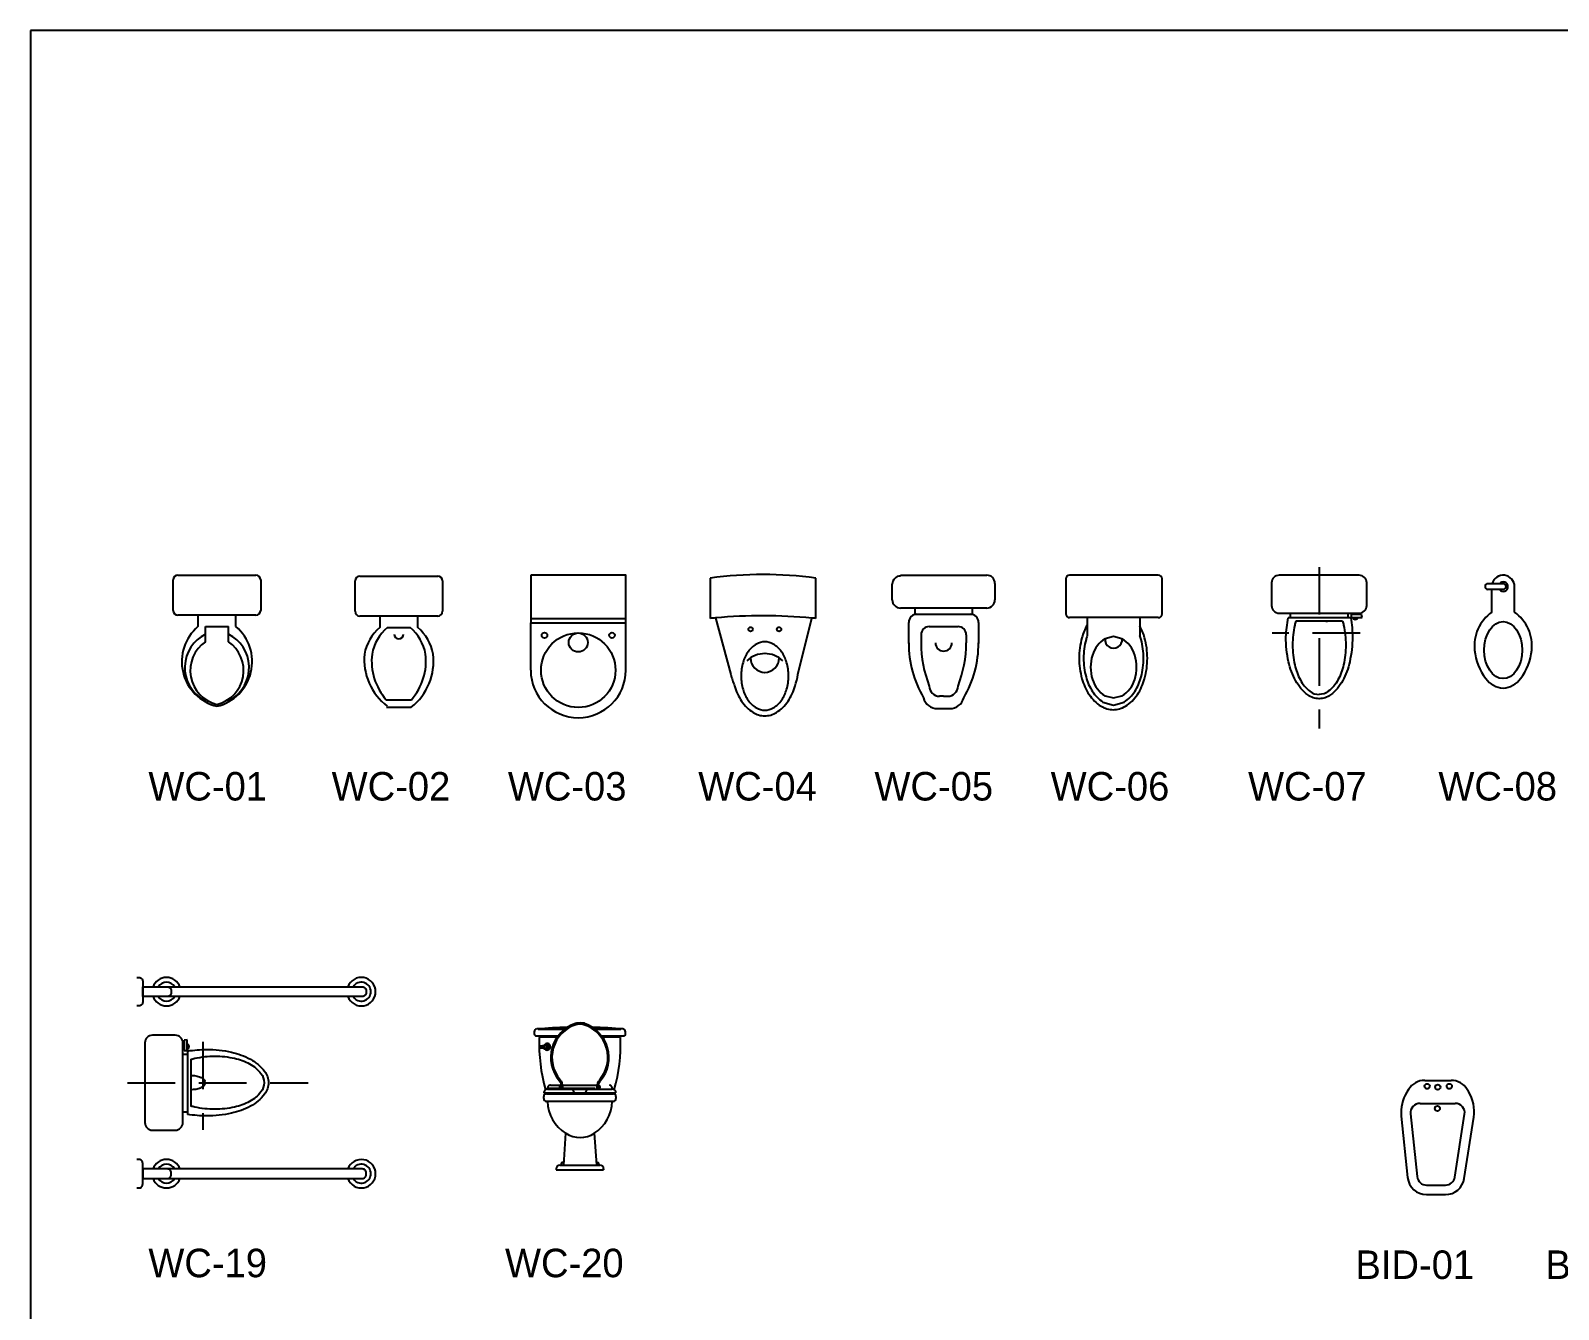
# Model space of a CAD drawing. Header units: millimetres. Extents: x 203.7 to 271.7, y 165.9 to 194.2.
# Drawn here: x 250.18 to 258.22, y 187.16 to 193.89 of the extents above; entities that cross this region are included whole.
import ezdxf

# ---------------------------------------------------------------- set-up
doc = ezdxf.new("R2010")
doc.units = ezdxf.units.MM
doc.linetypes.add('HIDDEN', pattern=[0.375, 0.25, -0.125])
doc.layers.add('ACCESORI', color=252, linetype='Continuous')

# ---------------------------------------------------------------- blocks, each defined once
blk = doc.blocks.new('wc')
at = {"layer": 'ACCESORI'}
for p, q in [((0.2333, 0), (-0.2333, 0)), ((-0.2533, -0.02), (-0.2533, -0.2033)), ((0.2533, -0.2033), (0.2533, -0.02)), ((0.2333, -0.2233), (-0.2333, -0.2233)), ((-0.1399, -0.2233), (-0.1399, -0.3187)), ((0.1359, -0.2233), (0.1359, -0.3169))]:
    blk.add_line(p, q, dxfattribs=at)
for points in [[(-0.1408, -0.2626, 0.062055), (-0.1683, -0.3291, 0.067069), (-0.1828, -0.4369, 0.067069)], [(-0.1828, -0.4369, 0.067069), (-0.1683, -0.5447, 0.079499), (-0.1302, -0.6284, 0.107137), (-0.0677, -0.6892, 0.140584), (-0.0033, -0.7077, 0.140584), (0.0611, -0.6892, 0.107137), (0.1236, -0.6284, 0.079499), (0.1616, -0.5447, 0.067069), (0.1761, -0.4369, 0.067069), (0.1616, -0.3291, 0.057475), (0.1367, -0.2672, 0.107137)], [(-0.1593, -0.4369, 0.064704), (-0.1465, -0.5355, 0.077557), (-0.1132, -0.6116, 0.107174), (-0.0579, -0.6673), (-0.0017, -0.6839), (0.0545, -0.6673, 0.107174), (0.1098, -0.6116, 0.077557), (0.1432, -0.5355, 0.064704), (0.156, -0.4369, 0.064704), (0.1432, -0.3383, 0.021175), (0.1364, -0.3165, 0.107174)]]:
    blk.add_lwpolyline(points, format="xyb", dxfattribs=at)
blk.add_lwpolyline([(-0.1224, -0.4844, 0.075307), (-0.1128, -0.548, 0.085687), (-0.087, -0.5985, 0.106098), (-0.046, -0.6343), (-0.0017, -0.6458), (0.0426, -0.6343, 0.106098), (0.0837, -0.5985, 0.085687), (0.1095, -0.548, 0.075307), (0.1191, -0.4844, 0.075307), (0.1095, -0.4208, 0.085687), (0.0837, -0.3704, 0.106098), (0.0426, -0.3346), (-0.0017, -0.3231), (-0.046, -0.3346, 0.106098), (-0.087, -0.3704, 0.085687), (-0.1128, -0.4208, 0.075307)], format="xyb", close=True, dxfattribs=at)
for centre, radius, start, end in [((-0.2333, -0.02), 0.02, 90, 180), ((0.2333, -0.02), 0.02, 0, 90), ((-0.2333, -0.2033), 0.02, 180, 270), ((0.2333, -0.2033), 0.02, 270, 0), ((0.114, -0.4071), 0.2695, 161.33585, 165.1916), ((0.2264, -0.4369), 0.3857, 165.1916, 180), ((-0.0015, -0.3389), 0.0451, 174.40431, 5.59569)]:
    blk.add_arc(centre, radius, start, end, dxfattribs=at)
blk = doc.blocks.new('ELLIPSE')
blk.add_circle((0.5, 0.5), 0.5)

msp = doc.modelspace()

# ---------------------------------------------------------------- linework, layer by layer
at = {"color": 5}
for p, q in [((250.1824, 193.8946), (250.1824, 165.8946)), ((271.6824, 193.8946), (250.1824, 193.8946))]:
    msp.add_line(p, q, dxfattribs=at)
at = {"layer": 'ACCESORI', "linetype": 'HIDDEN'}
for p, q in [((256.9613, 191.0716), (256.9613, 190.2216)), ((257.1766, 190.7241), (256.7136, 190.7241)), ((251.0881, 188.5732), (251.0881, 188.1101)), ((250.6927, 188.3579), (251.6427, 188.3579)), ((252.9022, 188.3295), (253.2422, 188.3295)), ((252.9172, 188.3445), (253.2272, 188.3445))]:
    msp.add_line(p, q, dxfattribs=at)
at = {"layer": 'ACCESORI'}
for p, q in [((250.933, 190.8435), (250.933, 191.0035)), ((250.958, 191.0285), (251.368, 191.0285)), ((251.393, 191.0035), (251.393, 190.8435)), ((251.8897, 190.8385), (251.8897, 190.9985)), ((251.9147, 191.0235), (252.3247, 191.0235)), ((252.3497, 190.9985), (252.3497, 190.8385)), ((253.7584, 191.0133), (253.7584, 190.8013)), ((254.3134, 190.8013), (254.3134, 191.0133)), ((254.7157, 190.8988), (254.7157, 190.981)), ((254.7589, 191.0278), (255.2126, 191.0278)), ((255.2558, 190.9853), (255.2558, 190.8988)), ((256.7113, 190.9885), (256.7113, 190.8685)), ((256.9613, 191.0285), (256.7513, 191.0285)), ((257.1713, 191.0285), (256.9613, 191.0285)), ((257.2113, 190.8685), (257.2113, 190.9885)), ((257.929, 190.9835), (257.8493, 190.9835)), ((257.929, 190.9535), (257.8493, 190.9535)), ((257.8693, 190.8341), (257.8693, 190.9535)), ((257.9893, 190.8341), (257.9893, 190.9685)), ((251.368, 190.8185), (250.958, 190.8185)), ((251.063, 190.8185), (251.063, 190.7585)), ((251.263, 190.7585), (251.263, 190.8185)), ((255.2126, 190.8556), (254.7589, 190.8556)), ((254.8345, 190.8556), (254.8345, 190.8232)), ((254.8345, 190.8232), (255.137, 190.8232)), ((254.8453, 190.8232), (255.1262, 190.8232)), ((255.137, 190.8232), (255.137, 190.8556)), ((256.7513, 190.8285), (257.1713, 190.8285)), ((256.8088, 190.8285), (256.8088, 190.8036)), ((257.1123, 190.8285), (257.1123, 190.8036)), ((257.1843, 190.8219), (257.1303, 190.8219)), ((257.1303, 190.8219), (257.1303, 190.8065)), ((257.145, 190.8219), (257.145, 190.8285)), ((257.1573, 190.8285), (257.1573, 190.8219)), ((257.1869, 190.8065), (257.1843, 190.8219)), ((251.103, 190.6785), (251.103, 190.7585)), ((251.103, 190.7585), (251.223, 190.7585)), ((251.223, 190.6785), (251.223, 190.7585)), ((252.3247, 190.8135), (251.9147, 190.8135)), ((252.0197, 190.8135), (252.0197, 190.7535)), ((252.0597, 190.7535), (252.1797, 190.7535)), ((252.2197, 190.7535), (252.2197, 190.8135)), ((253.3137, 190.7985), (252.8137, 190.7985)), ((252.8137, 190.5285), (252.8137, 190.7785)), ((253.3137, 190.5285), (253.3137, 190.7785)), ((253.7853, 190.8038), (253.8663, 190.5059)), ((254.2195, 190.5059), (254.2933, 190.8032)), ((254.8021, 190.669), (254.8021, 190.78)), ((254.9102, 190.7584), (255.0614, 190.7584)), ((255.1694, 190.78), (255.1694, 190.669)), ((257.1279, 190.8036), (256.7989, 190.8036)), ((257.0846, 190.7859), (256.838, 190.7859)), ((257.1303, 190.8065), (257.1869, 190.8065)), ((254.867, 190.7152), (254.867, 190.672)), ((255.1046, 190.7152), (255.1046, 190.672)), ((251.0907, 190.3735), (251.1054, 190.3735)), ((251.2206, 190.3735), (251.2352, 190.3735)), ((252.0538, 190.3727), (252.1856, 190.3727)), ((252.0547, 190.3335), (252.1847, 190.3335)), ((252.1188, 190.3727), (252.1197, 190.3727)), ((252.1206, 190.3727), (252.1197, 190.3727)), ((254.9858, 190.3911), (254.9642, 190.3911)), ((254.9858, 190.3911), (255.0074, 190.3911)), ((254.9534, 190.3263), (255.0182, 190.3263)), ((250.7838, 188.5679), (250.7838, 188.3579)), ((250.9438, 188.6079), (250.8238, 188.6079)), ((250.9838, 188.1479), (250.9838, 188.5679)), ((251.0058, 188.5834), (250.9903, 188.5809)), ((250.9903, 188.5809), (250.9903, 188.5269)), ((251.0058, 188.5269), (251.0058, 188.5834)), ((252.8322, 188.6257), (252.8322, 188.6145)), ((252.8422, 188.6045), (252.958, 188.6045)), ((252.8522, 188.6395), (252.993, 188.6395)), ((252.864, 188.5995), (252.9543, 188.5995)), ((253.1514, 188.6395), (253.2872, 188.6395)), ((253.1865, 188.6045), (253.3022, 188.6045)), ((253.1902, 188.5995), (253.2805, 188.5995)), ((253.3122, 188.6145), (253.3122, 188.6257)), ((250.9838, 188.5538), (250.9903, 188.5538)), ((250.9903, 188.5415), (250.9838, 188.5415)), ((250.9838, 188.5088), (251.0086, 188.5088)), ((250.9903, 188.5269), (251.0058, 188.5269)), ((251.0086, 188.5245), (251.0086, 188.1913)), ((252.8647, 188.5511), (252.8647, 188.5428)), ((252.8656, 188.5521), (252.9065, 188.5586)), ((252.8656, 188.5419), (252.9065, 188.5354)), ((252.8667, 188.5495), (252.8827, 188.5495)), ((252.8827, 188.5445), (252.8667, 188.5445)), ((252.8847, 188.5475), (252.8847, 188.5465)), ((252.9122, 188.5536), (252.9122, 188.5403)), ((251.0264, 188.4812), (251.0264, 188.2346)), ((250.7838, 188.3579), (250.7838, 188.1479)), ((252.9022, 188.3245), (253.2422, 188.3245)), ((252.9727, 188.3407), (252.9727, 188.3283)), ((252.9727, 188.3405), (252.9747, 188.3405)), ((252.9727, 188.3285), (252.9747, 188.3285)), ((253.1717, 188.3405), (253.1697, 188.3405)), ((253.1717, 188.3285), (253.1697, 188.3285)), ((253.1717, 188.3407), (253.1717, 188.3283)), ((257.4318, 188.3229), (257.4221, 188.3073)), ((257.5168, 188.3703), (257.6554, 188.3703)), ((257.7471, 188.3122), (257.7405, 188.3229)), ((252.8822, 188.3045), (253.2622, 188.3045)), ((252.8822, 188.2745), (252.8822, 188.2845)), ((252.8972, 188.2995), (253.2472, 188.2995)), ((253.2472, 188.2595), (252.8972, 188.2595)), ((253.2622, 188.2845), (253.2622, 188.2745)), ((257.4919, 188.2492), (257.6771, 188.2492)), ((250.9838, 188.2053), (251.0086, 188.2053)), ((257.3932, 188.1812), (257.4268, 187.8586)), ((257.4421, 188.194), (257.4765, 187.8638)), ((257.6749, 187.8613), (257.7265, 188.1915)), ((257.7243, 187.8536), (257.7747, 188.176)), ((250.8238, 188.1079), (250.9438, 188.1079)), ((252.9972, 188.092), (252.9852, 187.9245)), ((253.1472, 188.092), (253.1592, 187.9249)), ((252.9672, 187.9245), (253.1772, 187.9245)), ((252.9472, 187.9045), (252.9472, 187.8995)), ((252.9472, 187.8995), (253.1972, 187.8995)), ((253.1972, 187.9045), (253.1972, 187.8995)), ((257.5263, 187.819), (257.6255, 187.819)), ((257.5263, 187.769), (257.6255, 187.769))]:
    msp.add_line(p, q, dxfattribs=at)
msp.add_lwpolyline([(252.8137, 191.0285), (252.8137, 190.7785), (253.3137, 190.7785), (253.3137, 191.0285)], close=True, dxfattribs=at)
for points in [[(257.8693, 190.8341, 0.122256), (257.7964, 190.7453, 0.125229), (257.7793, 190.6341, 0.137505), (257.8376, 190.4841, 0.217828), (257.9293, 190.4341, 0.254458)], [(257.1363, 190.7035, -0.054917), (257.1219, 190.5725, -0.068732), (257.0851, 190.4737, -0.105677), (257.0216, 190.399, -0.165412), (256.9613, 190.3785, -0.165412), (256.9011, 190.399, -0.105677), (256.8376, 190.4737, -0.068732), (256.8007, 190.5725, -0.054917), (256.7863, 190.7035, -0.041979), (256.7989, 190.8036, -0.068732)], [(256.838, 190.7859, 0.016718), (256.8329, 190.7659, 0.054917), (256.8213, 190.6611, 0.054917)], [(256.999, 190.7859, -0.009978), (256.9991, 190.7807, -0.05477)], [(257.0846, 190.7859, -0.016718), (257.0898, 190.7659, -0.054917), (257.1013, 190.6611, -0.054917)], [(257.1279, 190.8036, -0.041832), (257.1363, 190.7035, -0.054917)], [(256.8213, 190.6611, 0.054917), (256.8329, 190.5564, 0.068732), (256.8623, 190.4773, 0.105677), (256.9131, 190.4175, 0.193463), (256.9613, 190.4011, 0.165412)], [(257.1013, 190.6611, -0.054917), (257.0898, 190.5564, -0.068732), (257.0603, 190.4773, -0.105677), (257.0095, 190.4175, -0.193463), (256.9613, 190.4011, -0.165412)], [(250.7407, 188.9119), (250.7525, 188.9119, -0.414214), (250.7725, 188.8919), (250.7725, 188.7819, -0.414214), (250.7525, 188.7619), (250.7407, 188.7619)], [(250.8975, 188.8619), (251.9275, 188.8619, -0.414214), (251.9475, 188.8419), (251.9475, 188.8319, -0.414214), (251.9275, 188.8119), (250.8975, 188.8119)], [(253.1697, 188.3245), (253.1697, 188.3376, -0.176037), (253.1814, 188.3697, 0.530872), (253.0957, 188.6688, 0.039123), (253.097, 188.6706, 0.079786), (253.0564, 188.6706, 0.039123), (253.0488, 188.6688, 0.530872), (252.9631, 188.3697, -0.176037), (252.9747, 188.3376), (252.9747, 188.3245)], [(253.1637, 188.3245), (253.1637, 188.3376, -0.176037), (253.1768, 188.3735, 0.530872), (253.0938, 188.6631, 0.039123), (253.0871, 188.6647, 0.079786), (253.0573, 188.6647, 0.039123), (253.0507, 188.6631, 0.530872), (252.9677, 188.3735, -0.176037), (252.9807, 188.3376), (252.9807, 188.3245)], [(251.1088, 188.5329, -0.054917), (251.2398, 188.5184, -0.068732), (251.3386, 188.4816, -0.105677), (251.4133, 188.4181, -0.165412), (251.4338, 188.3579, -0.165412), (251.4133, 188.2976, -0.105677), (251.3386, 188.2341, -0.068732), (251.2398, 188.1973, -0.054917), (251.1088, 188.1829, -0.041832), (251.0086, 188.1913, -0.068732)], [(251.0086, 188.5245, -0.041832), (251.1088, 188.5329, -0.054917)], [(251.0264, 188.4812, -0.016718), (251.0463, 188.4863, -0.054917), (251.1511, 188.4979, -0.054917)], [(251.1511, 188.4979, -0.054917), (251.2559, 188.4863, -0.068732), (251.335, 188.4569, -0.105677), (251.3947, 188.4061, -0.165412), (251.4111, 188.3579, -0.165412), (251.3947, 188.3097, -0.105677), (251.335, 188.2589, -0.068732), (251.2559, 188.2294, -0.054917), (251.1511, 188.2179, -0.054917), (251.0463, 188.2294, -0.016718), (251.0264, 188.2346, -0.105677)], [(251.0264, 188.3956, -0.009978), (251.0315, 188.3957, -0.05477)], [(251.0315, 188.3957, -0.05477), (251.0595, 188.3926, -0.06859), (251.0806, 188.3847, -0.105631), (251.0966, 188.3712, -0.165754), (251.101, 188.3584, -0.165754), (251.0966, 188.3455, -0.105631), (251.0806, 188.332, -0.06859), (251.0595, 188.3241, -0.05477), (251.0315, 188.3211, -0.009978), (251.0264, 188.3212, -0.06859)], [(250.7407, 187.8039), (250.7525, 187.8039, 0.414214), (250.7725, 187.8239), (250.7725, 187.9339, 0.414214), (250.7525, 187.9539), (250.7407, 187.9539)], [(250.8975, 187.8539), (251.9275, 187.8539, 0.414214), (251.9475, 187.8739), (251.9475, 187.8839, 0.414214), (251.9275, 187.9039), (250.8975, 187.9039)]]:
    msp.add_lwpolyline(points, format="xyb", dxfattribs=at)
for points in [[(250.7725, 188.8619), (250.9025, 188.8619, -0.414214), (250.9225, 188.8419), (250.9225, 188.8319, -0.414214), (250.9025, 188.8119), (250.7725, 188.8119)], [(250.7725, 187.8539), (250.9025, 187.8539, 0.414214), (250.9225, 187.8739), (250.9225, 187.8839, 0.414214), (250.9025, 187.9039), (250.7725, 187.9039)]]:
    msp.add_lwpolyline(points, format="xyb", close=True, dxfattribs=at)
for centre, radius in [((253.9703, 190.7441), 0.0115), ((254.12, 190.7441), 0.0115), ((253.0637, 190.5285), 0.196), ((252.8863, 190.7122), 0.0146), ((253.0637, 190.6745), 0.05), ((253.2411, 190.7122), 0.0146), ((252.8997, 188.547), 0.0055), ((257.5295, 188.3389), 0.0135), ((257.5855, 188.3346), 0.0135), ((257.6462, 188.3389), 0.0135), ((257.5835, 188.2223), 0.0135)]:
    msp.add_circle(centre, radius, dxfattribs=at)
for centre, radius, start, end in [((250.958, 191.0035), 0.025, 90, 180), ((251.368, 191.0035), 0.025, 0, 90), ((251.9147, 190.9985), 0.025, 90, 180), ((252.3247, 190.9985), 0.025, 0, 90), ((254.0359, 188.9226), 2.109, 82.43931, 97.56069), ((254.7589, 190.981), 0.0432, 90, 180), ((255.2126, 190.9853), 0.0432, 0, 90), ((256.7513, 190.9885), 0.04, 90, 180), ((257.1713, 190.9885), 0.04, 0, 90), ((257.8493, 190.9685), 0.015, 90, 270), ((257.9293, 190.9685), 0.06, 360, 165.35727), ((257.9293, 190.9685), 0.025, 217.43509, 142.44574), ((257.9293, 190.9685), 0.015, 270, 90), ((254.7589, 190.8988), 0.0432, 180, 270), ((255.2126, 190.8988), 0.0432, 270, 0), ((250.958, 190.8435), 0.025, 180, 270), ((251.368, 190.8435), 0.025, 270, 0), ((251.9147, 190.8385), 0.025, 180, 270), ((252.3247, 190.8385), 0.025, 270, 0), ((254.0359, 187.9611), 2.8537, 84.82562, 95.03736), ((254.8453, 190.78), 0.0432, 90, 180), ((255.1262, 190.78), 0.0432, 0, 90), ((256.7513, 190.8685), 0.04, 180, 270), ((257.1713, 190.8685), 0.04, 270, 0), ((257.8468, 190.6428), 0.2386, 25.44507, 53.32582), ((251.2204, 190.5741), 0.2425, 130.48854, 256.29645), ((251.1055, 190.5741), 0.2425, 283.70355, 49.51146), ((252.1771, 190.5691), 0.2425, 130.48854, 169.44501), ((252.2171, 190.5691), 0.2425, 130.48854, 169.44501), ((252.0222, 190.5691), 0.2425, 10.55499, 49.51146), ((252.0622, 190.5691), 0.2425, 10.55499, 49.51146), ((254.0359, 187.9611), 2.8537, 95.03736, 95.58039), ((254.0359, 187.9611), 2.8537, 84.41961, 84.82562), ((254.9102, 190.7152), 0.0432, 90, 180), ((255.0614, 190.7152), 0.0432, 0, 90), ((257.1516, 190.8124), 0.0169, 200.63996, 339.36004), ((257.8524, 190.6562), 0.228, 354.4475, 22.99919), ((251.1898, 190.5427), 0.196, 116.27421, 239.66679), ((251.2061, 190.5268), 0.1834, 124.2157, 256.39399), ((251.1198, 190.5268), 0.1834, 283.60601, 55.7843), ((251.1362, 190.5427), 0.196, 300.33321, 63.72579), ((252.1197, 190.7185), 0.025, 180, 360), ((254.0719, 190.5455), 0.1399, 120.67232, 145.07019), ((254.0461, 190.589), 0.0893, 90, 120.67232), ((254.0442, 190.589), 0.0893, 59.32768, 90), ((254.0184, 190.5455), 0.1399, 34.92981, 59.32768), ((255.3695, 190.6705), 0.5674, 179.85141, 210.37068), ((255.484, 190.672), 0.6171, 180, 201.56859), ((254.9858, 190.672), 0.0432, 180, 0), ((254.4875, 190.672), 0.6171, 338.43141, 0), ((254.602, 190.6705), 0.5674, 329.62932, 0.14859), ((252.2497, 190.5864), 0.3122, 175.02837, 232.36245), ((252.2897, 190.5782), 0.313, 173.53688, 221.06038), ((251.9896, 190.5782), 0.313, 308.55172, 6.46312), ((251.9496, 190.5782), 0.313, 318.93962, 6.46312), ((254.1127, 190.5169), 0.1897, 145.07019, 163.86591), ((254.0442, 190.4814), 0.1345, 89.18445, 133.90186), ((254.0451, 190.5918), 0.0748, 178.47615, 270.73176), ((254.0461, 190.4814), 0.1345, 46.09814, 90.81555), ((254.0451, 190.5918), 0.0748, 269.26824, 1.52385), ((253.9775, 190.5169), 0.1897, 16.13409, 34.92981), ((257.7825, 190.663), 0.2982, 323.1301, 354.4475), ((253.0637, 190.5285), 0.25, 180, 0), ((254.2648, 190.6057), 0.4108, 194.06682, 202.78596), ((254.1772, 190.4983), 0.2569, 163.86591, 180), ((254.1772, 190.4983), 0.2569, 180, 196.13409), ((253.913, 190.4983), 0.2569, 0, 16.13409), ((253.913, 190.4983), 0.2569, 343.86591, 0), ((253.8308, 190.5744), 0.3947, 341.10829, 350.00396), ((254.1586, 190.5214), 0.2827, 195.33629, 213.50845), ((254.1127, 190.4796), 0.1897, 196.13409, 214.92981), ((253.9775, 190.4796), 0.1897, 325.07019, 343.86591), ((253.9316, 190.5214), 0.2827, 326.49155, 344.66371), ((254.9642, 190.4451), 0.054, 180, 270), ((255.0074, 190.4451), 0.054, 270, 0), ((257.9206, 190.5594), 0.1256, 273.97555, 323.1301), ((254.0896, 190.4757), 0.1999, 213.50845, 237.96958), ((254.0719, 190.4511), 0.1399, 214.92981, 239.32768), ((254.0184, 190.4511), 0.1399, 300.67232, 325.07019), ((254.0007, 190.4757), 0.1999, 302.03042, 326.49155), ((254.9534, 190.4019), 0.0756, 193.98485, 270), ((255.0182, 190.4019), 0.0756, 270, 346.01515), ((254.0442, 190.3997), 0.1114, 237.03321, 269.98064), ((254.0461, 190.4076), 0.0893, 239.32768, 270), ((254.0442, 190.4076), 0.0893, 270, 300.67232), ((254.0442, 190.4061), 0.1179, 270, 302.03042), ((250.8975, 188.8369), 0.075, 19.47122, 160.52878), ((250.8975, 188.8369), 0.05, 30, 150), ((251.9225, 188.8369), 0.075, 199.47122, 160.52878), ((251.9225, 188.8369), 0.05, 210, 150), ((250.8975, 188.8369), 0.075, 199.47122, 340.52878), ((250.8975, 188.8369), 0.05, 210, 330), ((253.0735, 185.7645), 2.885, 91.31002, 94.49644), ((253.0735, 185.7645), 2.885, 85.50356, 88.68998), ((250.8238, 188.5679), 0.04, 90, 180), ((250.9438, 188.5679), 0.04, 0, 90), ((250.9998, 188.5482), 0.0169, 290.63996, 69.36004), ((252.8472, 188.6257), 0.015, 94.49644, 180), ((252.8422, 188.6145), 0.01, 180, 270), ((253.7768, 188.5667), 0.9191, 178.3724, 195.49629), ((252.864, 188.5935), 0.006, 90, 186.93435), ((252.8997, 188.547), 0.0175, 207.47895, 152.52105), ((252.3677, 188.5667), 0.9191, 344.50371, 1.6276), ((253.2805, 188.5935), 0.006, 353.06565, 90), ((253.2972, 188.6257), 0.015, 0, 85.50356), ((253.3022, 188.6145), 0.01, 270, 0), ((252.8657, 188.5511), 0.001, 98.97263, 180), ((252.8667, 188.5475), 0.002, 90, 180), ((252.8667, 188.5465), 0.002, 180, 270), ((252.8657, 188.5428), 0.001, 180, 261.02737), ((252.8827, 188.5475), 0.002, 0, 90), ((252.8827, 188.5465), 0.002, 270, 0), ((252.8997, 188.547), 0.0135, 59.32421, 138.60207), ((252.8997, 188.547), 0.0135, 221.39793, 300.67579), ((252.9072, 188.5536), 0.005, 0, 98.97263), ((252.9072, 188.5403), 0.005, 261.02737, 0), ((252.8997, 188.547), 0.0135, 337.80839, 22.19161), ((252.9022, 188.3045), 0.02, 89.99998, 180), ((252.9727, 188.3345), 0.008, 104.47751, 255.52249), ((252.9711, 188.3407), 0.0016, 0, 104.47751), ((252.9711, 188.3283), 0.0016, 255.52249, 0), ((253.0222, 188.3045), 0.02, 0, 90.00002), ((253.1222, 188.3045), 0.02, 89.99998, 180), ((253.1733, 188.3407), 0.0016, 75.52249, 180), ((253.1733, 188.3283), 0.0016, 180, 284.47751), ((253.1717, 188.3345), 0.008, 284.47751, 75.52249), ((253.2422, 188.3045), 0.02, 0, 90.00002), ((257.5168, 188.2703), 0.1, 90, 148.22997), ((257.6554, 188.2703), 0.1, 31.77003, 90), ((252.8972, 188.2845), 0.015, 90, 180), ((252.8972, 188.2745), 0.015, 180, 270), ((252.9121, 188.3145), 0.02, 210, 228.59038), ((253.1023, 188.2623), 0.2001, 180.80091, 238.32786), ((252.9172, 188.3045), 0.005, 180, 0), ((252.9672, 188.3045), 0.005, 180, 0), ((253.0172, 188.3045), 0.005, 180, 0), ((253.1272, 188.3045), 0.005, 180, 0), ((253.0422, 188.2623), 0.2001, 301.67214, 359.19909), ((253.1772, 188.3045), 0.005, 180, 0), ((253.2272, 188.3045), 0.005, 180, 0), ((253.2324, 188.3145), 0.02, 311.40962, 330), ((253.2472, 188.2845), 0.015, 0, 90), ((253.2472, 188.2745), 0.015, 270, 0), ((257.5921, 188.202), 0.2, 148.22997, 185.94447), ((257.4919, 188.1992), 0.05, 90, 185.94447), ((257.6771, 188.1992), 0.05, 351.12289, 90), ((257.5771, 188.2069), 0.2, 351.12289, 31.77003), ((250.8238, 188.1479), 0.04, 180, 270), ((250.9438, 188.1479), 0.04, 270, 0), ((253.0735, 188.2056), 0.1361, 236.56306, 303.43694), ((250.8975, 187.8789), 0.075, 19.47122, 160.52878), ((250.8975, 187.8789), 0.05, 30, 150), ((251.9225, 187.8789), 0.075, 199.47122, 160.52878), ((251.9225, 187.8789), 0.05, 210, 150), ((252.9672, 187.9045), 0.02, 90, 180), ((252.9845, 187.9281), 0.0114, 80.9369, 198.43495), ((253.1599, 187.9281), 0.0114, 341.56505, 99.0631), ((253.1772, 187.9045), 0.02, 0, 90), ((250.8975, 187.8789), 0.075, 199.47122, 340.52878), ((250.8975, 187.8789), 0.05, 210, 330), ((257.5263, 187.869), 0.1, 185.94447, 270), ((257.5263, 187.869), 0.05, 185.94447, 270), ((257.6255, 187.869), 0.05, 270, 351.12289), ((257.6255, 187.869), 0.1, 270, 351.12289)]:
    msp.add_arc(centre, radius, start, end, dxfattribs=at)
at = {"layer": 'ACCESORI', "linetype": 'HIDDEN'}
for centre, start, end in [((252.9172, 188.3295), 89.99997, 180), ((253.2272, 188.3295), 0, 90.00003)]:
    msp.add_arc(centre, 0.015, start, end, dxfattribs=at)

# ---------------------------------------------------------------- block references
at = {"layer": 'ACCESORI'}
msp.add_blockref('wc', (255.8815, 191.0285), dxfattribs=at)
at = {"layer": 'ACCESORI', "xscale": 0.3000000000000114, "yscale": 0.1999999999999886, "zscale": 0.3000000000000114, "rotation": 90}
msp.add_blockref('ELLIPSE', (258.0293, 190.4841), dxfattribs=at)

# ---------------------------------------------------------------- texts
for s, p in [('WC-01', (250.8022, 189.8428)), ('WC-02', (251.7664, 189.8428)), ('WC-03', (252.6935, 189.8428)), ('WC-04', (253.6948, 189.8428)), ('WC-05', (254.6218, 189.8428)), ('WC-06', (255.5489, 189.8428)), ('WC-07', (256.5873, 189.8428)), ('WC-08', (257.5885, 189.8428)), ('WC-19', (250.8022, 187.3342)), ('WC-20', (252.6784, 187.3342)), ('BID-01', (257.1522, 187.3251)), ('BID-02', (258.1516, 187.3251))]:
    msp.add_text(s, height=0.15).set_placement(p)

doc.saveas('drawing.dxf')
